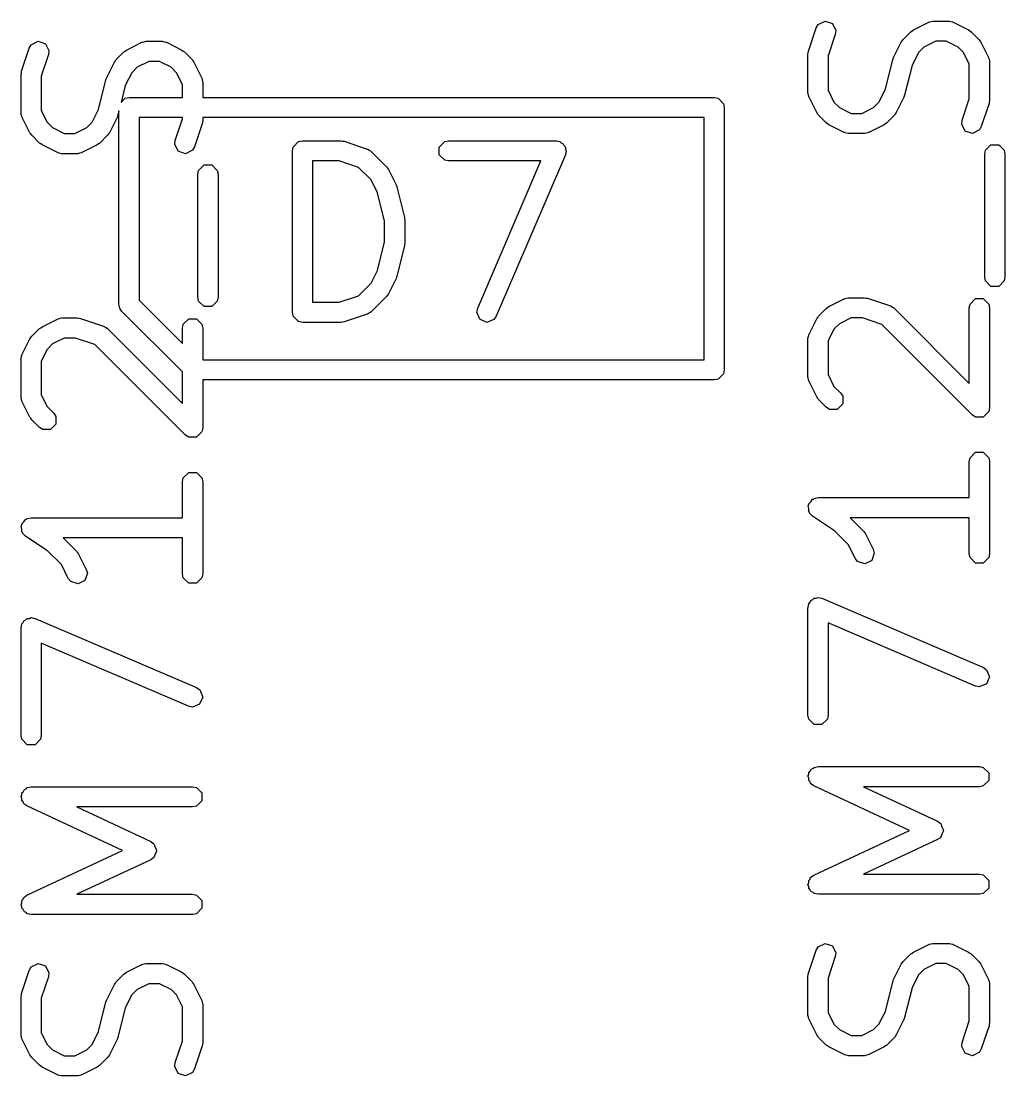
# Model space of a CAD drawing. Header units: inches. Extents: x -1.73 to 1.98, y -0.03 to 4.65.
# Drawn here: x 0.6994 to 0.8914, y 0.7436 to 0.9495 of the extents above; entities that cross this region are included whole.
import ezdxf

# ---------------------------------------------------------------- set-up
doc = ezdxf.new("R2010")
doc.units = ezdxf.units.IN
doc.header["$MEASUREMENT"] = 0
doc.layers.add('BLACK', color=250, linetype='CONTINUOUS')

msp = doc.modelspace()

# ---------------------------------------------------------------- linework, layer by layer
at = {"layer": 'BLACK', "linetype": 'CONTINUOUS'}
for p, q in [((0.85493, 0.94877), (0.85628, 0.94945)), ((0.85628, 0.94945), (0.85771, 0.94897)), ((0.85771, 0.94897), (0.85838, 0.94762)), ((0.87353, 0.94774), (0.87653, 0.94924)), ((0.87653, 0.94924), (0.87663, 0.94927)), ((0.87663, 0.94927), (0.87666, 0.9493)), ((0.87666, 0.9493), (0.87697, 0.94936)), ((0.87697, 0.94936), (0.87727, 0.94945)), ((0.87727, 0.94945), (0.87732, 0.94943)), ((0.87732, 0.94943), (0.87741, 0.94945)), ((0.87741, 0.94945), (0.88041, 0.94945)), ((0.88041, 0.94945), (0.88051, 0.94943)), ((0.88051, 0.94943), (0.88055, 0.94945)), ((0.88055, 0.94945), (0.88086, 0.94936)), ((0.88086, 0.94936), (0.88117, 0.9493)), ((0.88117, 0.9493), (0.8812, 0.94927)), ((0.8812, 0.94927), (0.88129, 0.94924)), ((0.88129, 0.94924), (0.88429, 0.94774)), ((0.85305, 0.94361), (0.85455, 0.94811)), ((0.85455, 0.94811), (0.85493, 0.94877)), ((0.85838, 0.94762), (0.85828, 0.94686)), ((0.87152, 0.94588), (0.87302, 0.94738)), ((0.87302, 0.94738), (0.87329, 0.94755)), ((0.87329, 0.94755), (0.87353, 0.94774)), ((0.88429, 0.94774), (0.88454, 0.94755)), ((0.88454, 0.94755), (0.88481, 0.94738)), ((0.88481, 0.94738), (0.88631, 0.94588)), ((0.70139, 0.94484), (0.70273, 0.94551)), ((0.70273, 0.94551), (0.70416, 0.94503)), ((0.70416, 0.94503), (0.70484, 0.94369)), ((0.71999, 0.94381), (0.72299, 0.94531)), ((0.72299, 0.94531), (0.72309, 0.94533)), ((0.72309, 0.94533), (0.72312, 0.94536)), ((0.72312, 0.94536), (0.72343, 0.94543)), ((0.72343, 0.94543), (0.72373, 0.94551)), ((0.72373, 0.94551), (0.72377, 0.9455)), ((0.72377, 0.9455), (0.72387, 0.94551)), ((0.72387, 0.94551), (0.72687, 0.94551)), ((0.72687, 0.94551), (0.72697, 0.9455)), ((0.72697, 0.9455), (0.72701, 0.94551)), ((0.72701, 0.94551), (0.72731, 0.94543)), ((0.72731, 0.94543), (0.72762, 0.94536)), ((0.72762, 0.94536), (0.72766, 0.94533)), ((0.72766, 0.94533), (0.72775, 0.94531)), ((0.72775, 0.94531), (0.73075, 0.94381)), ((0.85828, 0.94686), (0.85689, 0.94266)), ((0.86965, 0.94236), (0.87115, 0.94536)), ((0.87115, 0.94536), (0.87135, 0.94561)), ((0.87135, 0.94561), (0.87152, 0.94588)), ((0.87788, 0.94551), (0.87558, 0.94437)), ((0.87995, 0.94551), (0.87788, 0.94551)), ((0.88225, 0.94437), (0.87995, 0.94551)), ((0.88631, 0.94588), (0.88648, 0.94561)), ((0.88648, 0.94561), (0.88667, 0.94536)), ((0.88667, 0.94536), (0.88817, 0.94236)), ((0.69951, 0.93967), (0.70101, 0.94417)), ((0.70101, 0.94417), (0.70139, 0.94484)), ((0.70474, 0.94292), (0.70334, 0.93873)), ((0.70484, 0.94369), (0.70474, 0.94292)), ((0.71798, 0.94194), (0.71948, 0.94344)), ((0.71948, 0.94344), (0.71974, 0.94361)), ((0.71974, 0.94361), (0.71999, 0.94381)), ((0.73075, 0.94381), (0.731, 0.94361)), ((0.731, 0.94361), (0.73126, 0.94344)), ((0.73126, 0.94344), (0.73276, 0.94194)), ((0.85295, 0.94298), (0.85301, 0.94329)), ((0.85295, 0.93548), (0.85295, 0.94298)), ((0.85301, 0.94329), (0.85305, 0.94361)), ((0.87453, 0.94332), (0.87327, 0.9408)), ((0.87558, 0.94437), (0.87453, 0.94332)), ((0.8833, 0.94332), (0.88225, 0.94437)), ((0.88444, 0.94102), (0.8833, 0.94332)), ((0.71611, 0.93843), (0.71761, 0.94143)), ((0.71761, 0.94143), (0.7178, 0.94168)), ((0.7178, 0.94168), (0.71798, 0.94194)), ((0.72434, 0.94158), (0.72204, 0.94043)), ((0.72641, 0.94158), (0.72434, 0.94158)), ((0.7287, 0.94043), (0.72641, 0.94158)), ((0.73276, 0.94194), (0.73294, 0.94168)), ((0.73294, 0.94168), (0.73313, 0.94143)), ((0.73313, 0.94143), (0.73463, 0.93843)), ((0.85689, 0.94266), (0.85689, 0.93595)), ((0.86806, 0.93617), (0.86951, 0.94196)), ((0.86951, 0.94196), (0.8696, 0.94216)), ((0.8696, 0.94216), (0.86965, 0.94236)), ((0.87327, 0.9408), (0.87182, 0.93501)), ((0.88444, 0.9343), (0.88444, 0.94102)), ((0.88817, 0.94236), (0.8882, 0.94227)), ((0.8882, 0.94227), (0.88823, 0.94224)), ((0.88823, 0.94224), (0.88829, 0.94193)), ((0.88829, 0.94193), (0.88838, 0.94162)), ((0.88838, 0.94162), (0.88836, 0.94158)), ((0.88836, 0.94158), (0.88838, 0.94148)), ((0.88838, 0.94148), (0.88838, 0.93398)), ((0.69941, 0.93905), (0.69947, 0.93936)), ((0.69941, 0.93155), (0.69941, 0.93905)), ((0.69947, 0.93936), (0.69951, 0.93967)), ((0.70334, 0.93873), (0.70334, 0.93201)), ((0.72099, 0.93938), (0.71973, 0.93686)), ((0.72204, 0.94043), (0.72099, 0.93938)), ((0.72975, 0.93938), (0.7287, 0.94043)), ((0.7309, 0.93708), (0.72975, 0.93938)), ((0.71451, 0.93223), (0.71596, 0.93802)), ((0.71596, 0.93802), (0.71605, 0.93822)), ((0.71605, 0.93822), (0.71611, 0.93843)), ((0.71973, 0.93686), (0.71891, 0.93359)), ((0.7309, 0.93455), (0.7309, 0.93708)), ((0.73463, 0.93843), (0.73466, 0.93833)), ((0.73466, 0.93833), (0.73469, 0.9383)), ((0.73469, 0.9383), (0.73475, 0.93799)), ((0.73475, 0.93799), (0.73483, 0.93769)), ((0.73483, 0.93769), (0.73482, 0.93764)), ((0.73482, 0.93764), (0.73484, 0.93755)), ((0.73484, 0.93755), (0.73484, 0.93455)), ((0.85297, 0.93539), (0.85295, 0.93548)), ((0.85295, 0.93535), (0.85297, 0.93539)), ((0.85304, 0.93504), (0.85295, 0.93535)), ((0.8531, 0.93473), (0.85304, 0.93504)), ((0.85313, 0.9347), (0.8531, 0.93473)), ((0.85316, 0.9346), (0.85313, 0.9347)), ((0.85466, 0.9316), (0.85316, 0.9346)), ((0.85689, 0.93595), (0.85803, 0.93365)), ((0.8668, 0.93365), (0.86806, 0.93617)), ((0.87168, 0.9346), (0.87018, 0.9316)), ((0.87173, 0.93481), (0.87168, 0.9346)), ((0.87182, 0.93501), (0.87173, 0.93481)), ((0.71891, 0.93359), (0.71972, 0.9344)), ((0.71972, 0.9344), (0.72047, 0.93455)), ((0.72047, 0.93455), (0.7309, 0.93455)), ((0.73484, 0.93455), (0.83465, 0.93455)), ((0.83465, 0.93455), (0.8354, 0.9344)), ((0.8354, 0.9344), (0.83646, 0.93333)), ((0.83646, 0.93333), (0.83661, 0.93258)), ((0.83661, 0.93258), (0.83661, 0.8814)), ((0.85803, 0.93365), (0.85908, 0.9326)), ((0.85908, 0.9326), (0.86138, 0.93145)), ((0.86345, 0.93145), (0.86575, 0.9326)), ((0.86575, 0.9326), (0.8668, 0.93365)), ((0.88305, 0.93011), (0.88444, 0.9343)), ((0.88828, 0.93336), (0.88678, 0.92886)), ((0.88832, 0.93368), (0.88828, 0.93336)), ((0.88838, 0.93398), (0.88832, 0.93368)), ((0.69942, 0.93145), (0.69941, 0.93155)), ((0.69941, 0.93141), (0.69942, 0.93145)), ((0.69949, 0.9311), (0.69941, 0.93141)), ((0.69956, 0.93079), (0.69949, 0.9311)), ((0.69959, 0.93076), (0.69956, 0.93079)), ((0.69961, 0.93067), (0.69959, 0.93076)), ((0.70111, 0.92767), (0.69961, 0.93067)), ((0.70334, 0.93201), (0.70449, 0.92971)), ((0.71325, 0.92971), (0.71451, 0.93223)), ((0.71813, 0.93067), (0.71663, 0.92767)), ((0.71819, 0.93088), (0.71813, 0.93067)), ((0.71828, 0.93107), (0.71819, 0.93088)), ((0.7185, 0.93196), (0.71828, 0.93107)), ((0.7185, 0.89419), (0.7185, 0.93196)), ((0.7309, 0.93061), (0.72244, 0.93061)), ((0.72244, 0.93061), (0.72244, 0.89501)), ((0.7309, 0.93037), (0.7309, 0.93061)), ((0.73484, 0.93061), (0.73484, 0.93005)), ((0.83268, 0.93061), (0.73484, 0.93061)), ((0.83268, 0.88337), (0.83268, 0.93061)), ((0.85485, 0.93136), (0.85466, 0.9316)), ((0.85502, 0.93109), (0.85485, 0.93136)), ((0.85652, 0.92959), (0.85502, 0.93109)), ((0.86138, 0.93145), (0.86345, 0.93145)), ((0.86981, 0.93109), (0.86831, 0.92959)), ((0.86998, 0.93136), (0.86981, 0.93109)), ((0.87018, 0.9316), (0.86998, 0.93136)), ((0.70449, 0.92971), (0.70554, 0.92867)), ((0.70554, 0.92867), (0.70784, 0.92752)), ((0.70991, 0.92752), (0.71221, 0.92867)), ((0.71221, 0.92867), (0.71325, 0.92971)), ((0.7295, 0.92617), (0.7309, 0.93037)), ((0.73474, 0.92943), (0.73324, 0.92493)), ((0.73478, 0.92974), (0.73474, 0.92943)), ((0.73484, 0.93005), (0.73478, 0.92974)), ((0.85679, 0.92942), (0.85652, 0.92959)), ((0.85704, 0.92922), (0.85679, 0.92942)), ((0.86004, 0.92772), (0.85704, 0.92922)), ((0.8678, 0.92922), (0.8648, 0.92772)), ((0.86805, 0.92942), (0.8678, 0.92922)), ((0.86831, 0.92959), (0.86805, 0.92942)), ((0.88295, 0.92935), (0.88305, 0.93011)), ((0.88362, 0.928), (0.88295, 0.92935)), ((0.88678, 0.92886), (0.8864, 0.9282)), ((0.70131, 0.92742), (0.70111, 0.92767)), ((0.70148, 0.92716), (0.70131, 0.92742)), ((0.70298, 0.92566), (0.70148, 0.92716)), ((0.70784, 0.92752), (0.70991, 0.92752)), ((0.71626, 0.92716), (0.71476, 0.92566)), ((0.71644, 0.92742), (0.71626, 0.92716)), ((0.71663, 0.92767), (0.71644, 0.92742)), ((0.86013, 0.9277), (0.86004, 0.92772)), ((0.86016, 0.92767), (0.86013, 0.9277)), ((0.86047, 0.92761), (0.86016, 0.92767)), ((0.86078, 0.92752), (0.86047, 0.92761)), ((0.86082, 0.92754), (0.86078, 0.92752)), ((0.86092, 0.92752), (0.86082, 0.92754)), ((0.86392, 0.92752), (0.86092, 0.92752)), ((0.86401, 0.92754), (0.86392, 0.92752)), ((0.86406, 0.92752), (0.86401, 0.92754)), ((0.86436, 0.92761), (0.86406, 0.92752)), ((0.86467, 0.92767), (0.86436, 0.92761)), ((0.8647, 0.9277), (0.86467, 0.92767)), ((0.8648, 0.92772), (0.8647, 0.9277)), ((0.88505, 0.92752), (0.88362, 0.928)), ((0.8864, 0.9282), (0.88505, 0.92752)), ((0.70324, 0.92548), (0.70298, 0.92566)), ((0.70349, 0.92529), (0.70324, 0.92548)), ((0.70649, 0.92379), (0.70349, 0.92529)), ((0.71425, 0.92529), (0.71125, 0.92379)), ((0.7145, 0.92548), (0.71425, 0.92529)), ((0.71476, 0.92566), (0.7145, 0.92548)), ((0.72941, 0.92541), (0.7295, 0.92617)), ((0.73008, 0.92406), (0.72941, 0.92541)), ((0.73324, 0.92493), (0.73286, 0.92426)), ((0.75234, 0.92412), (0.75249, 0.92487)), ((0.75249, 0.92487), (0.75356, 0.92594)), ((0.75356, 0.92594), (0.75431, 0.92609)), ((0.75431, 0.92609), (0.76181, 0.92609)), ((0.76181, 0.92609), (0.76212, 0.92603)), ((0.76212, 0.92603), (0.76243, 0.92599)), ((0.76243, 0.92599), (0.76693, 0.92449)), ((0.76693, 0.92449), (0.76702, 0.92444)), ((0.76702, 0.92444), (0.76706, 0.92444)), ((0.76706, 0.92444), (0.76733, 0.92426)), ((0.78099, 0.92487), (0.78206, 0.92594)), ((0.78099, 0.92336), (0.78099, 0.92487)), ((0.78206, 0.92594), (0.78281, 0.92609)), ((0.78281, 0.92609), (0.80381, 0.92609)), ((0.80381, 0.92609), (0.80382, 0.92608)), ((0.80382, 0.92608), (0.80383, 0.92609)), ((0.80383, 0.92609), (0.80385, 0.92608)), ((0.80385, 0.92608), (0.80456, 0.92594)), ((0.80456, 0.92594), (0.80484, 0.92565)), ((0.80484, 0.92565), (0.80521, 0.92549)), ((0.80521, 0.92549), (0.80536, 0.92514)), ((0.80536, 0.92514), (0.80562, 0.92487)), ((0.80562, 0.92487), (0.80562, 0.92447)), ((0.80562, 0.92447), (0.80577, 0.92409)), ((0.88759, 0.92424), (0.88866, 0.9253)), ((0.88866, 0.9253), (0.89017, 0.9253)), ((0.89017, 0.9253), (0.89123, 0.92424)), ((0.70659, 0.92376), (0.70649, 0.92379)), ((0.70662, 0.92373), (0.70659, 0.92376)), ((0.70693, 0.92367), (0.70662, 0.92373)), ((0.70723, 0.92358), (0.70693, 0.92367)), ((0.70728, 0.9236), (0.70723, 0.92358)), ((0.70737, 0.92358), (0.70728, 0.9236)), ((0.71037, 0.92358), (0.70737, 0.92358)), ((0.71047, 0.9236), (0.71037, 0.92358)), ((0.71051, 0.92358), (0.71047, 0.9236)), ((0.71082, 0.92367), (0.71051, 0.92358)), ((0.71113, 0.92373), (0.71082, 0.92367)), ((0.71116, 0.92376), (0.71113, 0.92373)), ((0.71125, 0.92379), (0.71116, 0.92376)), ((0.73151, 0.92358), (0.73008, 0.92406)), ((0.73286, 0.92426), (0.73151, 0.92358)), ((0.75234, 0.89262), (0.75234, 0.92412)), ((0.76733, 0.92426), (0.7676, 0.92411)), ((0.7676, 0.92411), (0.76762, 0.92407)), ((0.76762, 0.92407), (0.7677, 0.92401)), ((0.7677, 0.92401), (0.7707, 0.92101)), ((0.78206, 0.9223), (0.78099, 0.92336)), ((0.78281, 0.92215), (0.78206, 0.9223)), ((0.80562, 0.92334), (0.79212, 0.89185)), ((0.80577, 0.92409), (0.80562, 0.92339)), ((0.80562, 0.92339), (0.80562, 0.92336)), ((0.80562, 0.92336), (0.80562, 0.92336)), ((0.80562, 0.92336), (0.80562, 0.92334)), ((0.88744, 0.92349), (0.88759, 0.92424)), ((0.88744, 0.89949), (0.88744, 0.92349)), ((0.89123, 0.92424), (0.89138, 0.92349)), ((0.89138, 0.92349), (0.89138, 0.89949)), ((0.7339, 0.91955), (0.73405, 0.9203)), ((0.73405, 0.9203), (0.73512, 0.92137)), ((0.73512, 0.92137), (0.73662, 0.92137)), ((0.73662, 0.92137), (0.73769, 0.9203)), ((0.73769, 0.9203), (0.73784, 0.91955)), ((0.76149, 0.92215), (0.75628, 0.92215)), ((0.75628, 0.92215), (0.75628, 0.89459)), ((0.76525, 0.9209), (0.76149, 0.92215)), ((0.76769, 0.91845), (0.76525, 0.9209)), ((0.7707, 0.92101), (0.77088, 0.92075)), ((0.77088, 0.92075), (0.77107, 0.9205)), ((0.77107, 0.9205), (0.77257, 0.9175)), ((0.80082, 0.92215), (0.78281, 0.92215)), ((0.7885, 0.8934), (0.80082, 0.92215)), ((0.7339, 0.89555), (0.7339, 0.91955)), ((0.73784, 0.91955), (0.73784, 0.89555)), ((0.76895, 0.91593), (0.76769, 0.91845)), ((0.77257, 0.9175), (0.77263, 0.91729)), ((0.77263, 0.91729), (0.77272, 0.9171)), ((0.77272, 0.9171), (0.77422, 0.9111)), ((0.77034, 0.91038), (0.76895, 0.91593)), ((0.77034, 0.90636), (0.77034, 0.91038)), ((0.77422, 0.9111), (0.77423, 0.91086)), ((0.77423, 0.91086), (0.77428, 0.91062)), ((0.77428, 0.91062), (0.77428, 0.90612)), ((0.76895, 0.90081), (0.77034, 0.90636)), ((0.77423, 0.90588), (0.77422, 0.90564)), ((0.77428, 0.90612), (0.77423, 0.90588)), ((0.77422, 0.90564), (0.77272, 0.89964)), ((0.76769, 0.89829), (0.76895, 0.90081)), ((0.77272, 0.89964), (0.77263, 0.89945)), ((0.76525, 0.89584), (0.76769, 0.89829)), ((0.77257, 0.89924), (0.77107, 0.89624)), ((0.77263, 0.89945), (0.77257, 0.89924)), ((0.88759, 0.89874), (0.88744, 0.89949)), ((0.88866, 0.89767), (0.88759, 0.89874)), ((0.89017, 0.89767), (0.88866, 0.89767)), ((0.89123, 0.89874), (0.89017, 0.89767)), ((0.89138, 0.89949), (0.89123, 0.89874)), ((0.73405, 0.8948), (0.7339, 0.89555)), ((0.73784, 0.89555), (0.73769, 0.8948)), ((0.76149, 0.89459), (0.76525, 0.89584)), ((0.7707, 0.89573), (0.7677, 0.89273)), ((0.77088, 0.89599), (0.7707, 0.89573)), ((0.77107, 0.89624), (0.77088, 0.89599)), ((0.86047, 0.89537), (0.86078, 0.89545)), ((0.86078, 0.89545), (0.86082, 0.89544)), ((0.86082, 0.89544), (0.86092, 0.89546)), ((0.86092, 0.89546), (0.86392, 0.89546)), ((0.86392, 0.89546), (0.86423, 0.8954)), ((0.71865, 0.89344), (0.7185, 0.89419)), ((0.71908, 0.8928), (0.71865, 0.89344)), ((0.72244, 0.89501), (0.7309, 0.88655)), ((0.73512, 0.89373), (0.73405, 0.8948)), ((0.73662, 0.89373), (0.73512, 0.89373)), ((0.73769, 0.8948), (0.73662, 0.89373)), ((0.75628, 0.89459), (0.76149, 0.89459)), ((0.78834, 0.89265), (0.7885, 0.8934)), ((0.85652, 0.89338), (0.85679, 0.89356)), ((0.85679, 0.89356), (0.85704, 0.89375)), ((0.85704, 0.89375), (0.86004, 0.89525)), ((0.86004, 0.89525), (0.86013, 0.89528)), ((0.86013, 0.89528), (0.86016, 0.89531)), ((0.86016, 0.89531), (0.86047, 0.89537)), ((0.86423, 0.8954), (0.86454, 0.89536)), ((0.86454, 0.89536), (0.86904, 0.89386)), ((0.86904, 0.89386), (0.86912, 0.89381)), ((0.86912, 0.89381), (0.86917, 0.89381)), ((0.86917, 0.89381), (0.86943, 0.89363)), ((0.86943, 0.89363), (0.86971, 0.89348)), ((0.86971, 0.89348), (0.86973, 0.89344)), ((0.86973, 0.89344), (0.86981, 0.89338)), ((0.88444, 0.89349), (0.88459, 0.89424)), ((0.88444, 0.87874), (0.88444, 0.89349)), ((0.88459, 0.89424), (0.88566, 0.89531)), ((0.88566, 0.89531), (0.88717, 0.89531)), ((0.88717, 0.89531), (0.88823, 0.89424)), ((0.88823, 0.89424), (0.88838, 0.89349)), ((0.88838, 0.89349), (0.88838, 0.87399)), ((0.70649, 0.89131), (0.70659, 0.89134)), ((0.70659, 0.89134), (0.70662, 0.89137)), ((0.70662, 0.89137), (0.70693, 0.89143)), ((0.70693, 0.89143), (0.70723, 0.89152)), ((0.70723, 0.89152), (0.70728, 0.8915)), ((0.70728, 0.8915), (0.70737, 0.89152)), ((0.70737, 0.89152), (0.71037, 0.89152)), ((0.71037, 0.89152), (0.71068, 0.89146)), ((0.71068, 0.89146), (0.711, 0.89142)), ((0.711, 0.89142), (0.71549, 0.88992)), ((0.7309, 0.88098), (0.71908, 0.8928)), ((0.73105, 0.89031), (0.73212, 0.89137)), ((0.73212, 0.89137), (0.73362, 0.89137)), ((0.73362, 0.89137), (0.73469, 0.89031)), ((0.75249, 0.89187), (0.75234, 0.89262)), ((0.75356, 0.8908), (0.75249, 0.89187)), ((0.76693, 0.89225), (0.76243, 0.89075)), ((0.76702, 0.8923), (0.76693, 0.89225)), ((0.76706, 0.8923), (0.76702, 0.8923)), ((0.76733, 0.89248), (0.76706, 0.8923)), ((0.7676, 0.89263), (0.76733, 0.89248)), ((0.76762, 0.89268), (0.7676, 0.89263)), ((0.7677, 0.89273), (0.76762, 0.89268)), ((0.7889, 0.89125), (0.78834, 0.89265)), ((0.79212, 0.89185), (0.79168, 0.89121)), ((0.85316, 0.88837), (0.85466, 0.89137)), ((0.85466, 0.89137), (0.85485, 0.89162)), ((0.85485, 0.89162), (0.85502, 0.89188)), ((0.85502, 0.89188), (0.85652, 0.89338)), ((0.86138, 0.89152), (0.85908, 0.89037)), ((0.8636, 0.89152), (0.86138, 0.89152)), ((0.86735, 0.89027), (0.8636, 0.89152)), ((0.86981, 0.89338), (0.88444, 0.87874)), ((0.70148, 0.88795), (0.70298, 0.88944)), ((0.70298, 0.88944), (0.70324, 0.88962)), ((0.70324, 0.88962), (0.70349, 0.88981)), ((0.70349, 0.88981), (0.70649, 0.89131)), ((0.71549, 0.88992), (0.71558, 0.88987)), ((0.71558, 0.88987), (0.71563, 0.88987)), ((0.71563, 0.88987), (0.71589, 0.8897)), ((0.71589, 0.8897), (0.71616, 0.88954)), ((0.71616, 0.88954), (0.71618, 0.8895)), ((0.71618, 0.8895), (0.71626, 0.88944)), ((0.71626, 0.88944), (0.7309, 0.87481)), ((0.7309, 0.88955), (0.73105, 0.89031)), ((0.7309, 0.88655), (0.7309, 0.88955)), ((0.73469, 0.89031), (0.73484, 0.88955)), ((0.73484, 0.88955), (0.73484, 0.88337)), ((0.75431, 0.89065), (0.75356, 0.8908)), ((0.76181, 0.89065), (0.75431, 0.89065)), ((0.76212, 0.89072), (0.76181, 0.89065)), ((0.76243, 0.89075), (0.76212, 0.89072)), ((0.79028, 0.89065), (0.7889, 0.89125)), ((0.79168, 0.89121), (0.79028, 0.89065)), ((0.85803, 0.88932), (0.85689, 0.88703)), ((0.85908, 0.89037), (0.85803, 0.88932)), ((0.88502, 0.8726), (0.86735, 0.89027)), ((0.69961, 0.88443), (0.70111, 0.88743)), ((0.70111, 0.88743), (0.70131, 0.88768)), ((0.70131, 0.88768), (0.70148, 0.88795)), ((0.70784, 0.88758), (0.70554, 0.88644)), ((0.71005, 0.88758), (0.70784, 0.88758)), ((0.71381, 0.88633), (0.71005, 0.88758)), ((0.85295, 0.88763), (0.85304, 0.88793)), ((0.85297, 0.88759), (0.85295, 0.88763)), ((0.85295, 0.88749), (0.85297, 0.88759)), ((0.85295, 0.87999), (0.85295, 0.88749)), ((0.85304, 0.88793), (0.8531, 0.88824)), ((0.8531, 0.88824), (0.85313, 0.88828)), ((0.85313, 0.88828), (0.85316, 0.88837)), ((0.70449, 0.88539), (0.70334, 0.88309)), ((0.70554, 0.88644), (0.70449, 0.88539)), ((0.73148, 0.86866), (0.71381, 0.88633)), ((0.85689, 0.88703), (0.85689, 0.88046)), ((0.69941, 0.88369), (0.69949, 0.884)), ((0.69942, 0.88365), (0.69941, 0.88369)), ((0.69941, 0.88355), (0.69942, 0.88365)), ((0.69941, 0.87605), (0.69941, 0.88355)), ((0.69949, 0.884), (0.69956, 0.88431)), ((0.69956, 0.88431), (0.69959, 0.88434)), ((0.69959, 0.88434), (0.69961, 0.88443)), ((0.73484, 0.88337), (0.83268, 0.88337)), ((0.70334, 0.88309), (0.70334, 0.87652)), ((0.83661, 0.8814), (0.83646, 0.88064)), ((0.7309, 0.87481), (0.7309, 0.88098)), ((0.83465, 0.87943), (0.73484, 0.87943)), ((0.73484, 0.87943), (0.73484, 0.87006)), ((0.8354, 0.87958), (0.83465, 0.87943)), ((0.83646, 0.88064), (0.8354, 0.87958)), ((0.85297, 0.87989), (0.85295, 0.87999)), ((0.85295, 0.87985), (0.85297, 0.87989)), ((0.85304, 0.87955), (0.85295, 0.87985)), ((0.8531, 0.87924), (0.85304, 0.87955)), ((0.85313, 0.87921), (0.8531, 0.87924)), ((0.85316, 0.87911), (0.85313, 0.87921)), ((0.85466, 0.87611), (0.85316, 0.87911)), ((0.85689, 0.88046), (0.85803, 0.87816)), ((0.85803, 0.87816), (0.85931, 0.87688)), ((0.69942, 0.87596), (0.69941, 0.87605)), ((0.69941, 0.87591), (0.69942, 0.87596)), ((0.69949, 0.87561), (0.69941, 0.87591)), ((0.69956, 0.8753), (0.69949, 0.87561)), ((0.69959, 0.87527), (0.69956, 0.8753)), ((0.69961, 0.87517), (0.69959, 0.87527)), ((0.70111, 0.87217), (0.69961, 0.87517)), ((0.70334, 0.87652), (0.70449, 0.87422)), ((0.85485, 0.87586), (0.85466, 0.87611)), ((0.85502, 0.8756), (0.85485, 0.87586)), ((0.85652, 0.8741), (0.85502, 0.8756)), ((0.85931, 0.87688), (0.85974, 0.87625)), ((0.85974, 0.87625), (0.85974, 0.87474)), ((0.70449, 0.87422), (0.70577, 0.87295)), ((0.70577, 0.87295), (0.70619, 0.87231)), ((0.85716, 0.87367), (0.85652, 0.8741)), ((0.85867, 0.87367), (0.85716, 0.87367)), ((0.85974, 0.87474), (0.85867, 0.87367)), ((0.88823, 0.87324), (0.88717, 0.87217)), ((0.88838, 0.87399), (0.88823, 0.87324)), ((0.70131, 0.87193), (0.70111, 0.87217)), ((0.70148, 0.87166), (0.70131, 0.87193)), ((0.70298, 0.87016), (0.70148, 0.87166)), ((0.70619, 0.8708), (0.70513, 0.86974)), ((0.70619, 0.87231), (0.70619, 0.8708)), ((0.88566, 0.87217), (0.88502, 0.8726)), ((0.88717, 0.87217), (0.88566, 0.87217)), ((0.70362, 0.86974), (0.70298, 0.87016)), ((0.70513, 0.86974), (0.70362, 0.86974)), ((0.73469, 0.8693), (0.73362, 0.86824)), ((0.73484, 0.87006), (0.73469, 0.8693)), ((0.73212, 0.86824), (0.73148, 0.86866)), ((0.73362, 0.86824), (0.73212, 0.86824)), ((0.88459, 0.86425), (0.88566, 0.86531)), ((0.88566, 0.86531), (0.88717, 0.86531)), ((0.88717, 0.86531), (0.88823, 0.86425)), ((0.88444, 0.86349), (0.88459, 0.86425)), ((0.88444, 0.85646), (0.88444, 0.86349)), ((0.88823, 0.86425), (0.88838, 0.86349)), ((0.88838, 0.86349), (0.88838, 0.8455)), ((0.73105, 0.86031), (0.73212, 0.86138)), ((0.73212, 0.86138), (0.73362, 0.86138)), ((0.73362, 0.86138), (0.73469, 0.86031)), ((0.7309, 0.85956), (0.73105, 0.86031)), ((0.7309, 0.85253), (0.7309, 0.85956)), ((0.73469, 0.86031), (0.73484, 0.85956)), ((0.73484, 0.85956), (0.73484, 0.84156)), ((0.85416, 0.85631), (0.85492, 0.85646)), ((0.85492, 0.85646), (0.88444, 0.85646)), ((0.85299, 0.85488), (0.8531, 0.85505)), ((0.8531, 0.85431), (0.85299, 0.85488)), ((0.8531, 0.85525), (0.8535, 0.85565)), ((0.8531, 0.85505), (0.8531, 0.85525)), ((0.8531, 0.85374), (0.8531, 0.85431)), ((0.8535, 0.85565), (0.85382, 0.85613)), ((0.85382, 0.85613), (0.85402, 0.85617)), ((0.85402, 0.85617), (0.85416, 0.85631)), ((0.70028, 0.85219), (0.70048, 0.85223)), ((0.70048, 0.85223), (0.70062, 0.85238)), ((0.70062, 0.85238), (0.70137, 0.85253)), ((0.70137, 0.85253), (0.7309, 0.85253)), ((0.85324, 0.8536), (0.8531, 0.85374)), ((0.85328, 0.8534), (0.85324, 0.8536)), ((0.85383, 0.85286), (0.85328, 0.8534)), ((0.85816, 0.84997), (0.85383, 0.85286)), ((0.88444, 0.85253), (0.86117, 0.85253)), ((0.86117, 0.85253), (0.86381, 0.84989)), ((0.88444, 0.8455), (0.88444, 0.85253)), ((0.69944, 0.85094), (0.69956, 0.85111)), ((0.69956, 0.85038), (0.69944, 0.85094)), ((0.69956, 0.85131), (0.69996, 0.85172)), ((0.69956, 0.85111), (0.69956, 0.85131)), ((0.69956, 0.8498), (0.69956, 0.85038)), ((0.69996, 0.85172), (0.70028, 0.85219)), ((0.6997, 0.84966), (0.69956, 0.8498)), ((0.69974, 0.84946), (0.6997, 0.84966)), ((0.70028, 0.84892), (0.69974, 0.84946)), ((0.70462, 0.84603), (0.70028, 0.84892)), ((0.7309, 0.84859), (0.70763, 0.84859)), ((0.70763, 0.84859), (0.71026, 0.84595)), ((0.7309, 0.84156), (0.7309, 0.84859)), ((0.8608, 0.84733), (0.85816, 0.84997)), ((0.86381, 0.84989), (0.86398, 0.84962)), ((0.86398, 0.84962), (0.86418, 0.84938)), ((0.86418, 0.84938), (0.86568, 0.84638)), ((0.86216, 0.84462), (0.8608, 0.84733)), ((0.86568, 0.84638), (0.86588, 0.84564)), ((0.70726, 0.84339), (0.70462, 0.84603)), ((0.71026, 0.84595), (0.71044, 0.84569)), ((0.71044, 0.84569), (0.71063, 0.84544)), ((0.71063, 0.84544), (0.71213, 0.84244)), ((0.86263, 0.84401), (0.86216, 0.84462)), ((0.86406, 0.84353), (0.86263, 0.84401)), ((0.8654, 0.84421), (0.86406, 0.84353)), ((0.86588, 0.84564), (0.8654, 0.84421)), ((0.88459, 0.84474), (0.88444, 0.8455)), ((0.88566, 0.84368), (0.88459, 0.84474)), ((0.88823, 0.84474), (0.88717, 0.84368)), ((0.88838, 0.8455), (0.88823, 0.84474)), ((0.70861, 0.84068), (0.70726, 0.84339)), ((0.71213, 0.84244), (0.71234, 0.8417)), ((0.88717, 0.84368), (0.88566, 0.84368)), ((0.70908, 0.84007), (0.70861, 0.84068)), ((0.71051, 0.8396), (0.70908, 0.84007)), ((0.71186, 0.84027), (0.71051, 0.8396)), ((0.71234, 0.8417), (0.71186, 0.84027)), ((0.73105, 0.84081), (0.7309, 0.84156)), ((0.73212, 0.83974), (0.73105, 0.84081)), ((0.73469, 0.84081), (0.73362, 0.83974)), ((0.73484, 0.84156), (0.73469, 0.84081)), ((0.73362, 0.83974), (0.73212, 0.83974)), ((0.85296, 0.83504), (0.8531, 0.83575)), ((0.8531, 0.83575), (0.85338, 0.83604)), ((0.85338, 0.83604), (0.85354, 0.83641)), ((0.85354, 0.83641), (0.8539, 0.83655)), ((0.8539, 0.83655), (0.85416, 0.83682)), ((0.85416, 0.83682), (0.85457, 0.83682)), ((0.85457, 0.83682), (0.85494, 0.83697)), ((0.85494, 0.83697), (0.85565, 0.83682)), ((0.85565, 0.83682), (0.85567, 0.83682)), ((0.85567, 0.83682), (0.85568, 0.83681)), ((0.85568, 0.83681), (0.85569, 0.83681)), ((0.85569, 0.83681), (0.88719, 0.82331)), ((0.85295, 0.83502), (0.85296, 0.83504)), ((0.85295, 0.83501), (0.85295, 0.83502)), ((0.85295, 0.835), (0.85295, 0.83501)), ((0.85295, 0.814), (0.85295, 0.835)), ((0.69941, 0.8311), (0.69956, 0.83181)), ((0.69956, 0.83181), (0.69984, 0.8321)), ((0.69984, 0.8321), (0.7, 0.83247)), ((0.7, 0.83247), (0.70035, 0.83261)), ((0.70035, 0.83261), (0.70062, 0.83288)), ((0.70062, 0.83288), (0.70102, 0.83288)), ((0.70102, 0.83288), (0.7014, 0.83303)), ((0.7014, 0.83303), (0.70211, 0.83288)), ((0.70211, 0.83288), (0.70213, 0.83288)), ((0.70213, 0.83288), (0.70213, 0.83287)), ((0.70213, 0.83287), (0.70215, 0.83287)), ((0.70215, 0.83287), (0.73365, 0.81937)), ((0.88564, 0.81969), (0.85689, 0.83201)), ((0.85689, 0.83201), (0.85689, 0.814)), ((0.69941, 0.83108), (0.69941, 0.8311)), ((0.69941, 0.83106), (0.69941, 0.83108)), ((0.69941, 0.83108), (0.69941, 0.83108)), ((0.69941, 0.81006), (0.69941, 0.83106)), ((0.73209, 0.81575), (0.70334, 0.82807)), ((0.70334, 0.82807), (0.70334, 0.81006)), ((0.88719, 0.82331), (0.88782, 0.82287)), ((0.88838, 0.82147), (0.88779, 0.82009)), ((0.88782, 0.82287), (0.88838, 0.82147)), ((0.73365, 0.81937), (0.73428, 0.81894)), ((0.88639, 0.81953), (0.88564, 0.81969)), ((0.88779, 0.82009), (0.88639, 0.81953)), ((0.73484, 0.81754), (0.73424, 0.81615)), ((0.73428, 0.81894), (0.73484, 0.81754)), ((0.73285, 0.81559), (0.73209, 0.81575)), ((0.73424, 0.81615), (0.73285, 0.81559)), ((0.8531, 0.81325), (0.85295, 0.814)), ((0.85416, 0.81218), (0.8531, 0.81325)), ((0.85674, 0.81325), (0.85567, 0.81218)), ((0.85689, 0.814), (0.85674, 0.81325)), ((0.85567, 0.81218), (0.85416, 0.81218)), ((0.69956, 0.80931), (0.69941, 0.81006)), ((0.70062, 0.80824), (0.69956, 0.80931)), ((0.70319, 0.80931), (0.70213, 0.80824)), ((0.70334, 0.81006), (0.70319, 0.80931)), ((0.70213, 0.80824), (0.70062, 0.80824)), ((0.8531, 0.80275), (0.8534, 0.80306)), ((0.8534, 0.80306), (0.85359, 0.80345)), ((0.85359, 0.80345), (0.85392, 0.80357)), ((0.85392, 0.80357), (0.85416, 0.80382)), ((0.85416, 0.80382), (0.85492, 0.80397)), ((0.85492, 0.80397), (0.88641, 0.80397)), ((0.88641, 0.80397), (0.88717, 0.80382)), ((0.88717, 0.80382), (0.88823, 0.80275)), ((0.85295, 0.80209), (0.8531, 0.8024)), ((0.8531, 0.80168), (0.85295, 0.80209)), ((0.8531, 0.8024), (0.8531, 0.80275)), ((0.8531, 0.80125), (0.8531, 0.80168)), ((0.85335, 0.801), (0.8531, 0.80125)), ((0.85347, 0.80067), (0.85335, 0.801)), ((0.88823, 0.80125), (0.88717, 0.80018)), ((0.88823, 0.80275), (0.88823, 0.80125)), ((0.69956, 0.79882), (0.69986, 0.79912)), ((0.69956, 0.79847), (0.69956, 0.79882)), ((0.69986, 0.79912), (0.70004, 0.79952)), ((0.70004, 0.79952), (0.70037, 0.79964)), ((0.70037, 0.79964), (0.70062, 0.79988)), ((0.70062, 0.79988), (0.70137, 0.80003)), ((0.70137, 0.80003), (0.73287, 0.80003)), ((0.73287, 0.80003), (0.73362, 0.79988)), ((0.73362, 0.79988), (0.73469, 0.79882)), ((0.73469, 0.79882), (0.73469, 0.79731)), ((0.85408, 0.80022), (0.85347, 0.80067)), ((0.87276, 0.7915), (0.85408, 0.80022)), ((0.88641, 0.80003), (0.86379, 0.80003)), ((0.86379, 0.80003), (0.87825, 0.79329)), ((0.88717, 0.80018), (0.88641, 0.80003)), ((0.69941, 0.79815), (0.69956, 0.79847)), ((0.69956, 0.79774), (0.69941, 0.79815)), ((0.69956, 0.79731), (0.69956, 0.79774)), ((0.6998, 0.79706), (0.69956, 0.79731)), ((0.69992, 0.79673), (0.6998, 0.79706)), ((0.70054, 0.79628), (0.69992, 0.79673)), ((0.73469, 0.79731), (0.73362, 0.79625)), ((0.71922, 0.78757), (0.70054, 0.79628)), ((0.73287, 0.7961), (0.71025, 0.7961)), ((0.71025, 0.7961), (0.7247, 0.78935)), ((0.73362, 0.79625), (0.73287, 0.7961)), ((0.87825, 0.79329), (0.87866, 0.79299)), ((0.87866, 0.79299), (0.87874, 0.79295)), ((0.87874, 0.79295), (0.87877, 0.7929)), ((0.87877, 0.7929), (0.87887, 0.79283)), ((0.87887, 0.79283), (0.8791, 0.7922)), ((0.85408, 0.78279), (0.87276, 0.7915)), ((0.8791, 0.79081), (0.87887, 0.79017)), ((0.8791, 0.7922), (0.87938, 0.79159)), ((0.87938, 0.79142), (0.8791, 0.79081)), ((0.87938, 0.79159), (0.87935, 0.7915)), ((0.87935, 0.7915), (0.87938, 0.79142)), ((0.7247, 0.78935), (0.72511, 0.78905)), ((0.72511, 0.78905), (0.7252, 0.78902)), ((0.7252, 0.78902), (0.72522, 0.78897)), ((0.72522, 0.78897), (0.72532, 0.7889)), ((0.72532, 0.7889), (0.72555, 0.78826)), ((0.87825, 0.78972), (0.86379, 0.78297)), ((0.87866, 0.79002), (0.87825, 0.78972)), ((0.87874, 0.79005), (0.87866, 0.79002)), ((0.87877, 0.7901), (0.87874, 0.79005)), ((0.87887, 0.79017), (0.87877, 0.7901)), ((0.70054, 0.77885), (0.71922, 0.78757)), ((0.72555, 0.78687), (0.72532, 0.78624)), ((0.72555, 0.78826), (0.72584, 0.78765)), ((0.72584, 0.78748), (0.72555, 0.78687)), ((0.72584, 0.78765), (0.72581, 0.78757)), ((0.72581, 0.78757), (0.72584, 0.78748)), ((0.7247, 0.78578), (0.71025, 0.77904)), ((0.72511, 0.78608), (0.7247, 0.78578)), ((0.7252, 0.78611), (0.72511, 0.78608)), ((0.72522, 0.78616), (0.7252, 0.78611)), ((0.72532, 0.78624), (0.72522, 0.78616)), ((0.85335, 0.782), (0.85347, 0.78233)), ((0.85347, 0.78233), (0.85408, 0.78279)), ((0.86379, 0.78297), (0.88641, 0.78297)), ((0.88641, 0.78297), (0.88717, 0.78282)), ((0.88717, 0.78282), (0.88823, 0.78176)), ((0.85295, 0.78092), (0.8531, 0.78132)), ((0.8531, 0.7806), (0.85295, 0.78092)), ((0.8531, 0.78176), (0.85335, 0.782)), ((0.8531, 0.78132), (0.8531, 0.78176)), ((0.8531, 0.78025), (0.8531, 0.7806)), ((0.8534, 0.77994), (0.8531, 0.78025)), ((0.88823, 0.78025), (0.88717, 0.77919)), ((0.88823, 0.78176), (0.88823, 0.78025)), ((0.6998, 0.77807), (0.69992, 0.7784)), ((0.69992, 0.7784), (0.70054, 0.77885)), ((0.71025, 0.77904), (0.73287, 0.77904)), ((0.73287, 0.77904), (0.73362, 0.77889)), ((0.73362, 0.77889), (0.73469, 0.77782)), ((0.85359, 0.77955), (0.8534, 0.77994)), ((0.85392, 0.77943), (0.85359, 0.77955)), ((0.85416, 0.77919), (0.85392, 0.77943)), ((0.85492, 0.77904), (0.85416, 0.77919)), ((0.88641, 0.77904), (0.85492, 0.77904)), ((0.88717, 0.77919), (0.88641, 0.77904)), ((0.69941, 0.77698), (0.69956, 0.77739)), ((0.69956, 0.77666), (0.69941, 0.77698)), ((0.69956, 0.77782), (0.6998, 0.77807)), ((0.69956, 0.77739), (0.69956, 0.77782)), ((0.69956, 0.77631), (0.69956, 0.77666)), ((0.69986, 0.77601), (0.69956, 0.77631)), ((0.73469, 0.77631), (0.73362, 0.77525)), ((0.73469, 0.77782), (0.73469, 0.77631)), ((0.70004, 0.77562), (0.69986, 0.77601)), ((0.70037, 0.7755), (0.70004, 0.77562)), ((0.70062, 0.77525), (0.70037, 0.7755)), ((0.70137, 0.7751), (0.70062, 0.77525)), ((0.73287, 0.7751), (0.70137, 0.7751)), ((0.73362, 0.77525), (0.73287, 0.7751)), ((0.85305, 0.76363), (0.85455, 0.76813)), ((0.85455, 0.76813), (0.85493, 0.7688)), ((0.85493, 0.7688), (0.85628, 0.76947)), ((0.85628, 0.76947), (0.85771, 0.76899)), ((0.85771, 0.76899), (0.85838, 0.76765)), ((0.87353, 0.76777), (0.87653, 0.76927)), ((0.87653, 0.76927), (0.87663, 0.76929)), ((0.87663, 0.76929), (0.87666, 0.76932)), ((0.87666, 0.76932), (0.87697, 0.76939)), ((0.87697, 0.76939), (0.87727, 0.76947)), ((0.87727, 0.76947), (0.87732, 0.76945)), ((0.87732, 0.76945), (0.87741, 0.76947)), ((0.87741, 0.76947), (0.88041, 0.76947)), ((0.88041, 0.76947), (0.88051, 0.76945)), ((0.88051, 0.76945), (0.88055, 0.76947)), ((0.88055, 0.76947), (0.88086, 0.76939)), ((0.88086, 0.76939), (0.88117, 0.76932)), ((0.88117, 0.76932), (0.8812, 0.76929)), ((0.8812, 0.76929), (0.88129, 0.76927)), ((0.88129, 0.76927), (0.88429, 0.76777)), ((0.85828, 0.76688), (0.85689, 0.76269)), ((0.85838, 0.76765), (0.85828, 0.76688)), ((0.87135, 0.76564), (0.87152, 0.7659)), ((0.87152, 0.7659), (0.87302, 0.7674)), ((0.87302, 0.7674), (0.87329, 0.76757)), ((0.87329, 0.76757), (0.87353, 0.76777)), ((0.88429, 0.76777), (0.88454, 0.76757)), ((0.88454, 0.76757), (0.88481, 0.7674)), ((0.88481, 0.7674), (0.88631, 0.7659)), ((0.88631, 0.7659), (0.88648, 0.76564)), ((0.69951, 0.75969), (0.70101, 0.76419)), ((0.70101, 0.76419), (0.70139, 0.76486)), ((0.70139, 0.76486), (0.70273, 0.76553)), ((0.70273, 0.76553), (0.70416, 0.76506)), ((0.70416, 0.76506), (0.70484, 0.76371)), ((0.70484, 0.76371), (0.70474, 0.76295)), ((0.71974, 0.76364), (0.71999, 0.76383)), ((0.71999, 0.76383), (0.72299, 0.76533)), ((0.72299, 0.76533), (0.72309, 0.76536)), ((0.72309, 0.76536), (0.72312, 0.76539)), ((0.72312, 0.76539), (0.72343, 0.76545)), ((0.72343, 0.76545), (0.72373, 0.76553)), ((0.72373, 0.76553), (0.72377, 0.76552)), ((0.72377, 0.76552), (0.72387, 0.76554)), ((0.72387, 0.76554), (0.72687, 0.76554)), ((0.72687, 0.76554), (0.72697, 0.76552)), ((0.72697, 0.76552), (0.72701, 0.76553)), ((0.72701, 0.76553), (0.72731, 0.76545)), ((0.72731, 0.76545), (0.72762, 0.76539)), ((0.72762, 0.76539), (0.72766, 0.76536)), ((0.72766, 0.76536), (0.72775, 0.76533)), ((0.72775, 0.76533), (0.73075, 0.76383)), ((0.73075, 0.76383), (0.731, 0.76364)), ((0.86965, 0.76239), (0.87115, 0.76539)), ((0.87115, 0.76539), (0.87135, 0.76564)), ((0.87558, 0.76439), (0.87453, 0.76334)), ((0.87788, 0.76554), (0.87558, 0.76439)), ((0.87995, 0.76554), (0.87788, 0.76554)), ((0.88225, 0.76439), (0.87995, 0.76554)), ((0.8833, 0.76334), (0.88225, 0.76439)), ((0.88648, 0.76564), (0.88667, 0.76539)), ((0.88667, 0.76539), (0.88817, 0.76239)), ((0.70474, 0.76295), (0.70334, 0.75875)), ((0.71761, 0.76145), (0.7178, 0.7617)), ((0.7178, 0.7617), (0.71798, 0.76196)), ((0.71798, 0.76196), (0.71948, 0.76346)), ((0.71948, 0.76346), (0.71974, 0.76364)), ((0.731, 0.76364), (0.73126, 0.76346)), ((0.73126, 0.76346), (0.73276, 0.76196)), ((0.73276, 0.76196), (0.73294, 0.7617)), ((0.73294, 0.7617), (0.73313, 0.76145)), ((0.85295, 0.76301), (0.85301, 0.76332)), ((0.85295, 0.75551), (0.85295, 0.76301)), ((0.85301, 0.76332), (0.85305, 0.76363)), ((0.85689, 0.76269), (0.85689, 0.75597)), ((0.86806, 0.75619), (0.86951, 0.76198)), ((0.86951, 0.76198), (0.8696, 0.76218)), ((0.8696, 0.76218), (0.86965, 0.76239)), ((0.87453, 0.76334), (0.87327, 0.76082)), ((0.88444, 0.76104), (0.8833, 0.76334)), ((0.88817, 0.76239), (0.8882, 0.76229)), ((0.8882, 0.76229), (0.88823, 0.76226)), ((0.88823, 0.76226), (0.88829, 0.76195)), ((0.88829, 0.76195), (0.88838, 0.76165)), ((0.88838, 0.76165), (0.88836, 0.7616)), ((0.69947, 0.75938), (0.69951, 0.75969)), ((0.71611, 0.75845), (0.71761, 0.76145)), ((0.72204, 0.76045), (0.72099, 0.7594)), ((0.72434, 0.7616), (0.72204, 0.76045)), ((0.72641, 0.7616), (0.72434, 0.7616)), ((0.7287, 0.76045), (0.72641, 0.7616)), ((0.72975, 0.7594), (0.7287, 0.76045)), ((0.73313, 0.76145), (0.73463, 0.75845)), ((0.87327, 0.76082), (0.87182, 0.75503)), ((0.88444, 0.75433), (0.88444, 0.76104)), ((0.88836, 0.7616), (0.88838, 0.76151)), ((0.88838, 0.76151), (0.88838, 0.75401)), ((0.69941, 0.75907), (0.69947, 0.75938)), ((0.69941, 0.75157), (0.69941, 0.75907)), ((0.70334, 0.75875), (0.70334, 0.75203)), ((0.71451, 0.75226), (0.71596, 0.75805)), ((0.71596, 0.75805), (0.71605, 0.75824)), ((0.71605, 0.75824), (0.71611, 0.75845)), ((0.72099, 0.7594), (0.71973, 0.75688)), ((0.7309, 0.7571), (0.72975, 0.7594)), ((0.73463, 0.75845), (0.73466, 0.75835)), ((0.73466, 0.75835), (0.73469, 0.75832)), ((0.73469, 0.75832), (0.73475, 0.75801)), ((0.73475, 0.75801), (0.73483, 0.75771)), ((0.73483, 0.75771), (0.73482, 0.75767)), ((0.73482, 0.75767), (0.73484, 0.75757)), ((0.73484, 0.75757), (0.73484, 0.75007)), ((0.71973, 0.75688), (0.71828, 0.75109)), ((0.7309, 0.75039), (0.7309, 0.7571)), ((0.85297, 0.75541), (0.85295, 0.75551)), ((0.85689, 0.75597), (0.85803, 0.75367)), ((0.8668, 0.75367), (0.86806, 0.75619)), ((0.85295, 0.75537), (0.85297, 0.75541)), ((0.85304, 0.75506), (0.85295, 0.75537)), ((0.8531, 0.75475), (0.85304, 0.75506)), ((0.85313, 0.75472), (0.8531, 0.75475)), ((0.85316, 0.75463), (0.85313, 0.75472)), ((0.85466, 0.75163), (0.85316, 0.75463)), ((0.85803, 0.75367), (0.85908, 0.75263)), ((0.86575, 0.75263), (0.8668, 0.75367)), ((0.87168, 0.75463), (0.87018, 0.75163)), ((0.87173, 0.75483), (0.87168, 0.75463)), ((0.87182, 0.75503), (0.87173, 0.75483)), ((0.88305, 0.75013), (0.88444, 0.75433)), ((0.88832, 0.7537), (0.88828, 0.75338)), ((0.88838, 0.75401), (0.88832, 0.7537)), ((0.69942, 0.75147), (0.69941, 0.75157)), ((0.69941, 0.75143), (0.69942, 0.75147)), ((0.69949, 0.75113), (0.69941, 0.75143)), ((0.70334, 0.75203), (0.70449, 0.74974)), ((0.71325, 0.74974), (0.71451, 0.75226)), ((0.85485, 0.75138), (0.85466, 0.75163)), ((0.85502, 0.75112), (0.85485, 0.75138)), ((0.85908, 0.75263), (0.86138, 0.75148)), ((0.86138, 0.75148), (0.86345, 0.75148)), ((0.86345, 0.75148), (0.86575, 0.75263)), ((0.86998, 0.75138), (0.86981, 0.75112)), ((0.87018, 0.75163), (0.86998, 0.75138)), ((0.88828, 0.75338), (0.88678, 0.74889)), ((0.69956, 0.75082), (0.69949, 0.75113)), ((0.69959, 0.75078), (0.69956, 0.75082)), ((0.69961, 0.75069), (0.69959, 0.75078)), ((0.70111, 0.74769), (0.69961, 0.75069)), ((0.70449, 0.74974), (0.70554, 0.74869)), ((0.71221, 0.74869), (0.71325, 0.74974)), ((0.71813, 0.75069), (0.71663, 0.74769)), ((0.71819, 0.7509), (0.71813, 0.75069)), ((0.71828, 0.75109), (0.71819, 0.7509)), ((0.7295, 0.74619), (0.7309, 0.75039)), ((0.73474, 0.74945), (0.73324, 0.74495)), ((0.73478, 0.74976), (0.73474, 0.74945)), ((0.73484, 0.75007), (0.73478, 0.74976)), ((0.85652, 0.74962), (0.85502, 0.75112)), ((0.85679, 0.74944), (0.85652, 0.74962)), ((0.85704, 0.74925), (0.85679, 0.74944)), ((0.86805, 0.74944), (0.8678, 0.74925)), ((0.86831, 0.74962), (0.86805, 0.74944)), ((0.86981, 0.75112), (0.86831, 0.74962)), ((0.88295, 0.74937), (0.88305, 0.75013)), ((0.88362, 0.74802), (0.88295, 0.74937)), ((0.70131, 0.74744), (0.70111, 0.74769)), ((0.70148, 0.74718), (0.70131, 0.74744)), ((0.70554, 0.74869), (0.70784, 0.74754)), ((0.70784, 0.74754), (0.70991, 0.74754)), ((0.70991, 0.74754), (0.71221, 0.74869)), ((0.71644, 0.74744), (0.71626, 0.74718)), ((0.71663, 0.74769), (0.71644, 0.74744)), ((0.86004, 0.74775), (0.85704, 0.74925)), ((0.86013, 0.74772), (0.86004, 0.74775)), ((0.86016, 0.74769), (0.86013, 0.74772)), ((0.86047, 0.74763), (0.86016, 0.74769)), ((0.86078, 0.74754), (0.86047, 0.74763)), ((0.86082, 0.74756), (0.86078, 0.74754)), ((0.86092, 0.74754), (0.86082, 0.74756)), ((0.86392, 0.74754), (0.86092, 0.74754)), ((0.86401, 0.74756), (0.86392, 0.74754)), ((0.86406, 0.74754), (0.86401, 0.74756)), ((0.86436, 0.74763), (0.86406, 0.74754)), ((0.86467, 0.74769), (0.86436, 0.74763)), ((0.8647, 0.74772), (0.86467, 0.74769)), ((0.8648, 0.74775), (0.8647, 0.74772)), ((0.8678, 0.74925), (0.8648, 0.74775)), ((0.88505, 0.74754), (0.88362, 0.74802)), ((0.8864, 0.74822), (0.88505, 0.74754)), ((0.88678, 0.74889), (0.8864, 0.74822)), ((0.70298, 0.74568), (0.70148, 0.74718)), ((0.70324, 0.7455), (0.70298, 0.74568)), ((0.70349, 0.74531), (0.70324, 0.7455)), ((0.70649, 0.74381), (0.70349, 0.74531)), ((0.71425, 0.74531), (0.71125, 0.74381)), ((0.7145, 0.7455), (0.71425, 0.74531)), ((0.71476, 0.74568), (0.7145, 0.7455)), ((0.71626, 0.74718), (0.71476, 0.74568)), ((0.72941, 0.74543), (0.7295, 0.74619)), ((0.73008, 0.74408), (0.72941, 0.74543)), ((0.70659, 0.74378), (0.70649, 0.74381)), ((0.70662, 0.74375), (0.70659, 0.74378)), ((0.70693, 0.74369), (0.70662, 0.74375)), ((0.70723, 0.74361), (0.70693, 0.74369)), ((0.70728, 0.74362), (0.70723, 0.74361)), ((0.70737, 0.7436), (0.70728, 0.74362)), ((0.71037, 0.7436), (0.70737, 0.7436)), ((0.71047, 0.74362), (0.71037, 0.7436)), ((0.71051, 0.74361), (0.71047, 0.74362)), ((0.71082, 0.74369), (0.71051, 0.74361)), ((0.71113, 0.74375), (0.71082, 0.74369)), ((0.71116, 0.74378), (0.71113, 0.74375)), ((0.71125, 0.74381), (0.71116, 0.74378)), ((0.73151, 0.74361), (0.73008, 0.74408)), ((0.73286, 0.74428), (0.73151, 0.74361)), ((0.73324, 0.74495), (0.73286, 0.74428))]:
    msp.add_line(p, q, dxfattribs=at)

doc.saveas('drawing.dxf')
